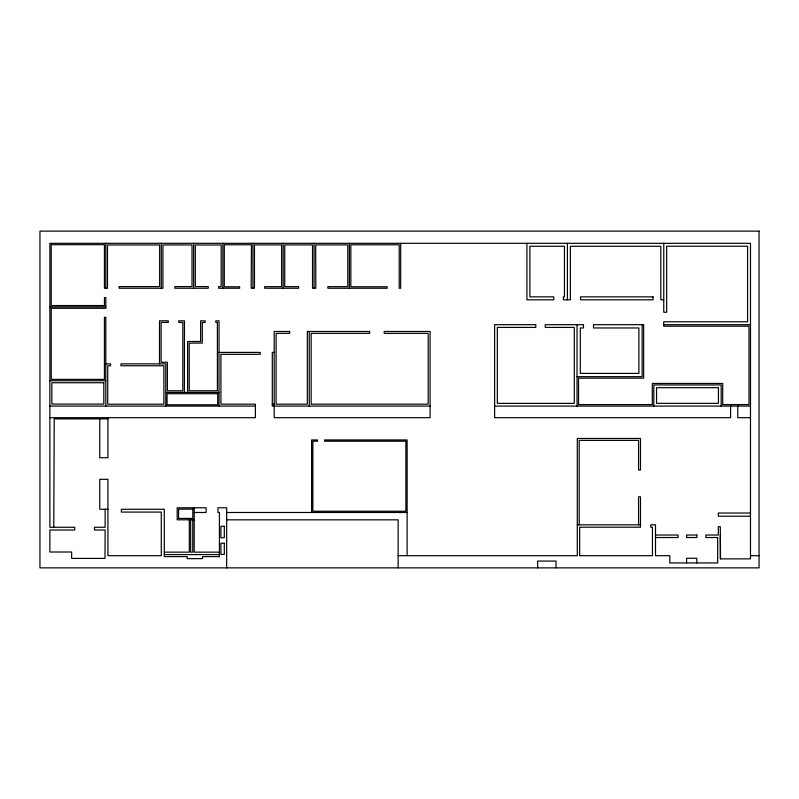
<?xml version="1.0" encoding="UTF-8"?>
<svg xmlns="http://www.w3.org/2000/svg" width="799" height="799" viewBox="0 0 799 799"><rect width="100%" height="100%" fill="white"/><g stroke="black" fill="none" stroke-linecap="round" stroke-linejoin="round"><path stroke-width="1.2" d="M53.773 527.27L54.222 418.876L107.925 418.876M663.759 299.815L660.803 299.815L660.803 246.272L570.366 246.272L570.366 299.815L563.365 299.815L563.365 296.858L564.454 296.858L564.454 246.272L529.887 246.272L529.887 296.858L553.747 296.858L553.747 299.815L526.931 299.815L526.931 243.315M49.868 306.916L105.828 306.916M642.146 324.694L593.487 324.694L593.487 327.96L638.89 327.96L638.89 373.393L580.294 373.393L580.294 327.96L583.47 327.96L583.47 324.694L545.268 324.694L545.268 327.42L574.301 327.42L574.301 403.365L497.338 403.365L497.338 327.42L535.819 327.42L535.819 324.694L494.621 324.694L494.621 417.697L730.596 417.697L730.596 404.574M663.759 324.694L750.491 324.694M219.026 352.409L260.254 352.409L260.254 354.317L220.923 354.317L220.923 404.174L255.41 404.174L255.41 417.697L49.868 417.697M274.197 352.409L272.299 352.409L272.299 406.082L430.092 406.082M105.828 363.865L110.572 363.865L110.572 365.762L107.725 365.762L107.725 404.184L163.875 404.184L163.875 365.762L120.939 365.762L120.939 363.865L165.773 363.865L165.773 406.082M577.028 376.659L642.146 376.659L642.146 324.614L643.654 324.614L643.654 378.167L578.536 378.167L578.536 404.574L652.304 404.574L652.304 383.44L722.696 383.44L722.696 404.574L748.993 404.574L748.993 326.202L663.759 326.202L663.759 321.787L747.584 321.787L747.584 246.232L666.676 246.232L666.676 312.259L663.759 312.259L663.759 243.315M49.868 380.743L105.828 380.743M165.773 392.399L219.026 392.399M272.299 404.174L274.197 404.174M49.868 406.082L255.41 406.082M494.621 406.082L750.491 406.082M750.491 417.697L737.777 417.697L737.777 404.574M107.925 509.273L99.765 509.273L99.765 479.32L107.925 479.32L107.925 555.685L161.288 555.685L161.288 512.079L121.378 512.079L121.378 509.273L164.284 509.273L164.284 556.593L187.216 556.593L187.216 558.641L202.556 558.641L202.556 556.593L219.435 556.593L219.435 512.489L217.977 512.489L217.977 507.774L226.666 507.774L226.666 567.869M194.207 512.489L206.092 512.489L206.092 507.774L177.188 507.774L177.188 519.799L194.207 519.799M226.666 512.489L407.12 512.489M750.491 513.028L718.311 513.028L718.311 516.194L750.491 516.194M226.666 519.829L398.142 519.829L398.142 567.869M577.297 524.823L640.468 524.823M655.51 535.03L678.051 535.03L678.051 537.527L655.51 537.527M720.318 535.03L720.538 558.861M164.284 552.149L189.313 552.149L189.313 519.799M219.435 552.149L194.207 552.149L194.207 507.774M164.284 554.576L219.435 554.576M219.435 555.685L219.136 556.593M398.142 555.685L577.297 555.685L577.297 438.461L640.468 438.461L640.468 470.012L638.561 470.012L638.561 440.369L579.205 440.369L579.205 524.823M750.491 555.685L759.05 555.685M721.187 406.082L721.187 384.938L653.812 384.938L653.812 406.082M696.798 562.945L696.798 558.261L686.591 558.261L686.591 562.945M638.561 524.823L638.561 496.818L640.468 496.818L640.468 527.2L579.665 527.2L579.665 555.685L652.453 555.685L652.453 527.2L650.786 527.2L650.786 524.823L655.51 524.823L655.51 555.685L669.792 555.685L669.792 562.945L717.672 562.945L717.672 537.527L705.837 537.527L705.837 535.03L718.311 535.03L718.311 526.701L720.318 526.701L720.318 558.861L750.491 558.861L750.491 243.315L49.868 243.315L49.868 527.27L74.746 527.27L74.746 530.017L49.868 530.017L49.868 552.009L71.65 552.009L71.65 558.411L105.009 558.411L105.138 530.017L94.482 530.017L94.482 527.27L105.138 527.27L105.138 509.273M577.028 324.694L577.028 406.082M567.41 243.315L567.41 299.815M556.044 567.869L556.044 561.068L537.657 561.068L537.657 567.869M407.12 555.685L407.12 439.949L324.584 439.949L324.584 441.198L405.872 441.198L405.872 511.24L312.868 511.24L312.868 441.198L317.493 441.198L317.493 439.949L311.62 439.949L311.62 512.489M400.679 243.315L400.679 288.239L399.21 288.239L399.21 244.784L350.851 244.784L350.851 286.771L387.145 286.771L387.145 288.239L327.89 288.239L327.89 286.661L347.795 286.661L347.795 244.903L315.695 244.903L315.815 288.239L312.519 288.239L312.519 244.903L284.754 244.903L284.754 286.661L298.636 286.661L298.636 288.239L264.659 288.239L264.659 286.681L281.608 286.681L281.608 244.884L254.472 244.884L254.472 288.239L251.156 288.239L251.475 244.754L224.299 244.754L224.299 286.801L239.65 286.801L239.65 288.239L218.596 288.239L218.596 286.571L221.183 286.571L221.183 244.983L195.326 244.983L195.326 286.571L208.259 286.571L208.259 288.239L174.841 288.239L174.841 286.601L192.01 286.601L192.01 244.953L162.946 244.953L162.946 288.239L119.051 288.239L119.051 286.581L159.65 286.581L159.65 244.973L107.485 244.973L107.485 288.239L104.449 288.239L104.449 244.684L51.236 244.684L51.236 305.548L104.449 305.548L104.449 297.578L105.828 297.578L105.828 308.294L51.236 308.294L51.236 379.365L104.449 379.365L104.449 317.313L105.828 317.313L105.828 406.082M349.383 243.315L349.383 288.239M314.107 243.315L314.107 288.239M309.253 331.475L309.253 406.082M283.176 243.315L283.176 288.239M252.913 243.315L252.913 288.239M222.861 243.315L222.861 288.239M219.026 406.082L219.026 320.828L215.83 320.828L215.83 322.476L217.378 322.476L217.418 390.791L189.223 390.791L189.223 343.091L202.287 343.091L202.287 322.476L205.193 322.476L205.193 320.828L200.639 320.828L200.639 341.483L187.615 341.483L187.615 392.399M193.648 243.315L193.648 288.239M192.759 519.799L192.759 552.149L190.651 552.149L190.651 519.799M184.399 392.399L184.459 320.828L178.726 320.828L178.726 322.436L182.851 322.436L182.801 390.791L167.381 390.791L167.381 362.257L161.108 362.257L161.108 322.436L168.289 322.436L168.289 320.828L159.5 320.828L159.5 363.865M161.308 243.315L161.308 288.239M107.925 417.697L107.925 457.727L99.765 457.727L99.765 418.876M105.828 243.315L105.828 288.239M759.05 231.131L39.95 231.131L39.95 567.869L759.05 567.869L759.05 231.131M653.063 296.858L580.533 296.858L580.533 299.815L653.063 299.815L653.063 296.858M289.667 331.475L274.197 331.475L274.197 417.697L430.092 417.697L430.092 331.475L384.219 331.475L384.219 333.373L428.184 333.373L428.184 404.174L311.151 404.174L311.151 333.373L369.667 333.373L369.667 331.475L307.345 331.475L307.345 404.174L276.104 404.174L276.104 333.373L289.667 333.373L289.667 331.475M103.82 382.741L51.875 382.741L51.875 404.074L103.82 404.074L103.82 382.741M718.441 387.685L656.558 387.685L656.558 403.335L718.441 403.335L718.441 387.685M217.727 393.687L167.061 393.687L167.061 404.793L217.727 404.793L217.727 393.687M192.829 509.153L178.567 509.153L178.567 518.421L192.829 518.421L192.829 509.153M224.309 526.281L220.914 526.281L220.914 537.717L224.309 537.717L224.309 526.281M696.868 535.03L686.591 535.03L686.591 537.527L696.868 537.527L696.868 535.03M224.309 543.22L220.914 543.22L220.914 554.426L224.309 554.426L224.309 543.22"/></g></svg>
